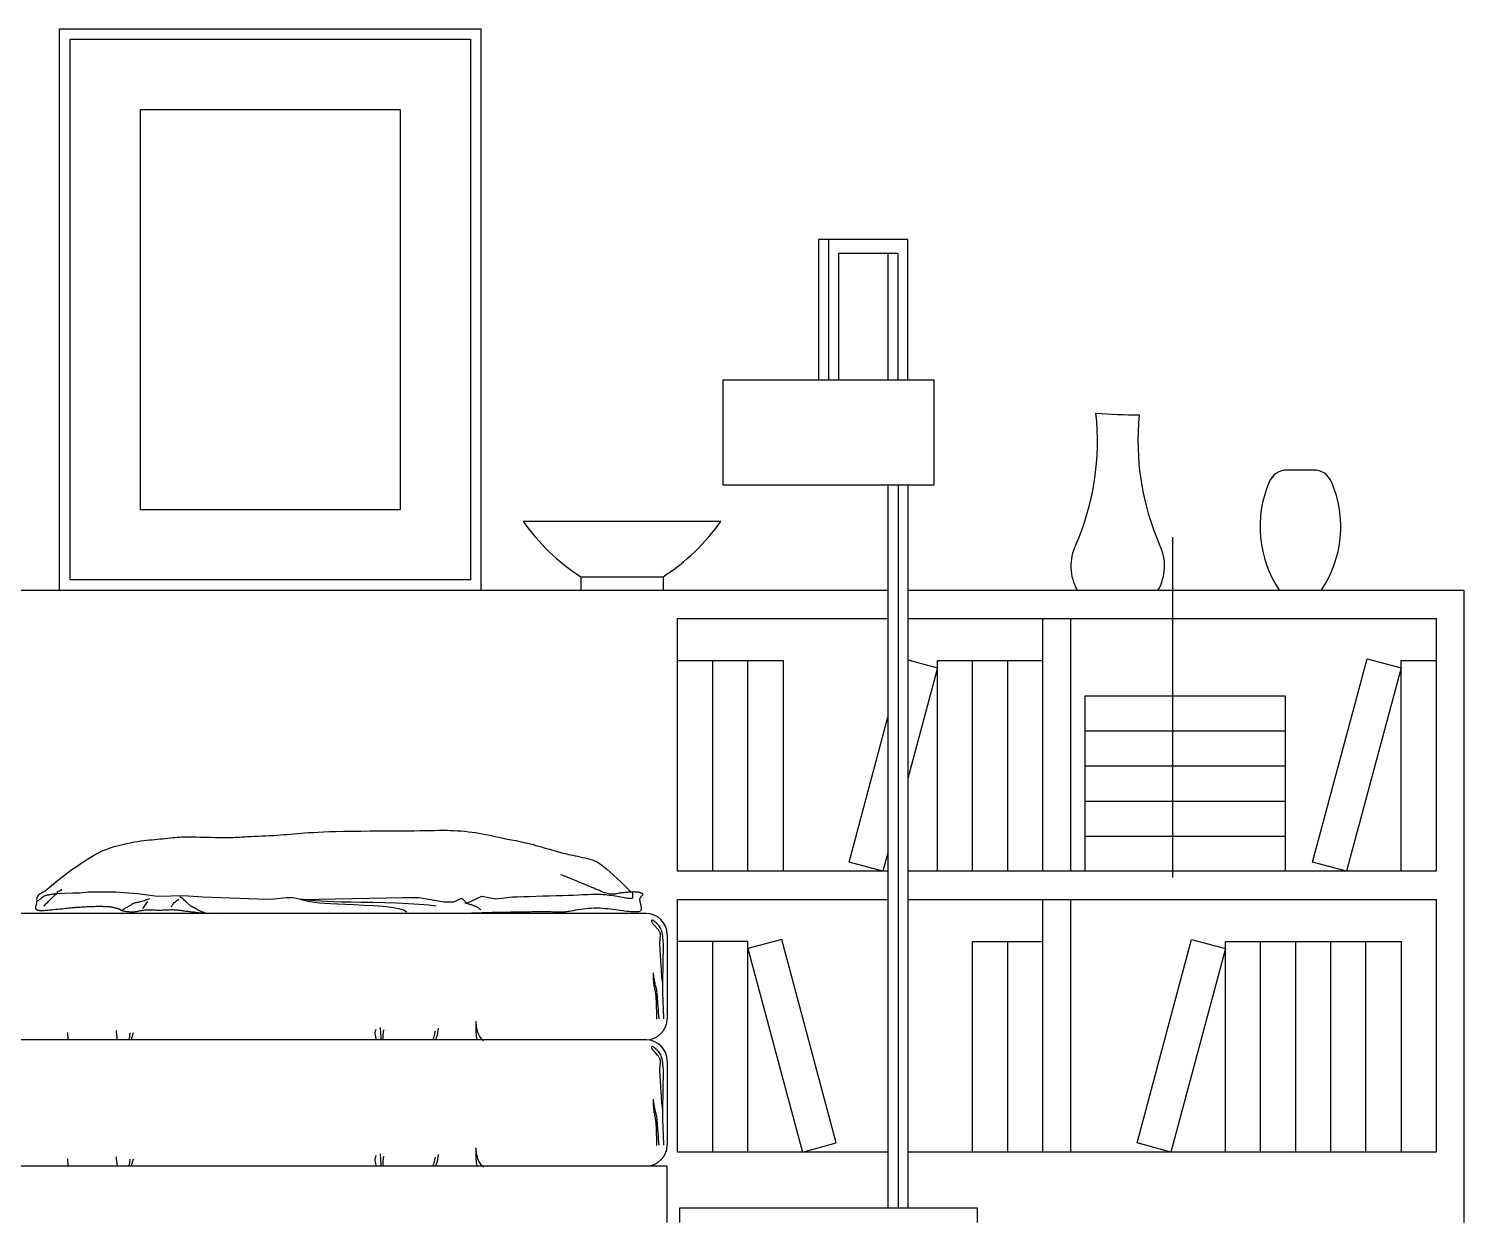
# Model space of a CAD drawing. Header units: inches. Extents: x 11.2 to 54.2, y 16.2 to 41.
# Drawn here: x 24.988 to 27.032, y 21.78 to 23.48 of the extents above; entities that cross this region are included whole.
import ezdxf

# ---------------------------------------------------------------- set-up
doc = ezdxf.new("R2010")
doc.units = ezdxf.units.IN
doc.header["$MEASUREMENT"] = 0
doc.layers.add('1', color=1, linetype='Continuous')

msp = doc.modelspace()

# ---------------------------------------------------------------- linework, layer by layer
at = {"layer": '1'}
for p, q in [((26.1265, 23.1804), (26.1265, 22.9804)), ((26.2111, 23.1604), (26.2111, 22.9804)), ((26.817, 22.8519), (26.7796, 22.8519)), ((26.2111, 22.8304), (26.2111, 21.8004)), ((26.2255, 22.8304), (26.2255, 21.8004)), ((26.2394, 22.8304), (26.2394, 21.8004)), ((25.6916, 22.7789), (25.9734, 22.7789)), ((26.6168, 22.2713), (26.6168, 22.7563)), ((25.774, 22.6999), (25.891, 22.6999)), ((25.774, 22.6999), (25.774, 22.6804)), ((25.891, 22.6999), (25.891, 22.6804)), ((26.4317, 22.2804), (26.4317, 22.6404)), ((26.4717, 22.2804), (26.4717, 22.6404)), ((26.4917, 22.2804), (26.4917, 22.5304)), ((26.7767, 22.5304), (26.7767, 22.2804)), ((26.4317, 21.8804), (26.4317, 22.2404)), ((26.4717, 21.8804), (26.4717, 22.2404)), ((25.8667, 22.2204), (24.0967, 22.2204)), ((25.8967, 22.1904), (25.8967, 22.0704)), ((26.0117, 22.1804), (25.9117, 22.1804)), ((25.8667, 22.0404), (24.0967, 22.0404)), ((25.8967, 22.0104), (25.8967, 21.8904)), ((25.8967, 21.8604), (24.0967, 21.8604))]:
    msp.add_line(p, q, dxfattribs=at)
for points in [[(25.0317, 22.6804), (25.0317, 23.4804), (25.6317, 23.4804), (25.6317, 22.6804)], [(26.2394, 22.9804), (26.2394, 23.1804), (26.1123, 23.1804), (26.1123, 22.9804)], [(26.2255, 22.9804), (26.2255, 23.1604), (26.1406, 23.1604), (26.1406, 22.9804)], [(26.2111, 22.6804), (23.7522, 22.6804)], [(27.0317, 21.7804), (27.0317, 22.6804), (26.2394, 22.6804)], [(26.2111, 22.2804), (25.9117, 22.2804), (25.9117, 22.6404), (26.2111, 22.6404)], [(26.2394, 22.6404), (26.9917, 22.6404), (26.9917, 22.2804), (26.2394, 22.2804)], [(25.9117, 22.5804), (26.0617, 22.5804)], [(25.9617, 22.2804), (25.9617, 22.5804)], [(26.0117, 22.2804), (26.0117, 22.5804)], [(26.0617, 22.5804), (26.0617, 22.2804)], [(26.2394, 22.5816), (26.2817, 22.5702), (26.2394, 22.4124)], [(26.2817, 22.2804), (26.2817, 22.5804), (26.4317, 22.5804)], [(26.3317, 22.2804), (26.3317, 22.5804)], [(26.3817, 22.2804), (26.3817, 22.5804)], [(26.9417, 22.2804), (26.9417, 22.5804), (26.9917, 22.5804)], [(26.4917, 22.5304), (26.7767, 22.5304)], [(26.2111, 22.3069), (26.204, 22.2804), (26.1557, 22.2934), (26.2111, 22.5001)], [(26.4917, 22.4804), (26.7767, 22.4804)], [(26.4917, 22.4304), (26.7767, 22.4304)], [(26.4917, 22.3804), (26.7767, 22.3804)], [(25.0108, 22.252), (25.0203, 22.2602), (25.0283, 22.2668), (25.0349, 22.2721), (25.0405, 22.2764), (25.0452, 22.2799), (25.0493, 22.2827), (25.0531, 22.2853), (25.0568, 22.2878), (25.0606, 22.2904), (25.0645, 22.2931), (25.0687, 22.2959), (25.073, 22.2988), (25.0775, 22.3015), (25.0823, 22.3043), (25.0872, 22.3069), (25.0925, 22.3093), (25.098, 22.3116), (25.1037, 22.3137), (25.1095, 22.3155), (25.1154, 22.3172), (25.1212, 22.3187), (25.1269, 22.32), (25.1324, 22.3211), (25.1377, 22.3221), (25.1426, 22.3229), (25.1472, 22.3236), (25.1515, 22.3242), (25.1556, 22.3246), (25.1596, 22.325), (25.1634, 22.3254), (25.1672, 22.3257), (25.1709, 22.3261), (25.1746, 22.3264), (25.1784, 22.3268), (25.1821, 22.3272), (25.1857, 22.3276), (25.1892, 22.328), (25.1927, 22.3284), (25.1961, 22.3287), (25.1993, 22.329), (25.2024, 22.3292), (25.2054, 22.3293), (25.2084, 22.3294), (25.2115, 22.3295), (25.2148, 22.3295), (25.2184, 22.3295), (25.2223, 22.3294), (25.2266, 22.3293), (25.2315, 22.3292), (25.2367, 22.3291), (25.2422, 22.3289), (25.2478, 22.3288), (25.2533, 22.3287), (25.2586, 22.3286), (25.2637, 22.3285), (25.2682, 22.3285), (25.2722, 22.3285), (25.2758, 22.3286), (25.279, 22.3287), (25.2821, 22.3288), (25.2851, 22.329), (25.2882, 22.3292), (25.2916, 22.3294), (25.2953, 22.3296), (25.2995, 22.3298), (25.3042, 22.33), (25.3092, 22.3302), (25.3144, 22.3305), (25.3198, 22.3307), (25.3253, 22.331), (25.3307, 22.3312), (25.3361, 22.3315), (25.3412, 22.3319), (25.3462, 22.3322), (25.3511, 22.3326), (25.3559, 22.333), (25.3607, 22.3334), (25.3656, 22.3338), (25.3706, 22.3342), (25.3757, 22.3346), (25.3811, 22.335), (25.3868, 22.3354), (25.393, 22.3358), (25.3998, 22.3362), (25.4073, 22.3366), (25.4158, 22.3369), (25.4253, 22.3372), (25.4359, 22.3374), (25.4478, 22.3376), (25.4606, 22.3377), (25.4739, 22.3378), (25.4875, 22.3379), (25.5009, 22.338), (25.5138, 22.3381), (25.5257, 22.3381), (25.5364, 22.3382), (25.5455, 22.3384), (25.5532, 22.3385), (25.5598, 22.3386), (25.5655, 22.3387), (25.5705, 22.3388), (25.575, 22.3389), (25.5794, 22.3389), (25.5837, 22.3388), (25.5884, 22.3387), (25.5932, 22.3384), (25.5983, 22.3381), (25.6034, 22.3378), (25.6086, 22.3373), (25.6138, 22.3368), (25.6189, 22.3361), (25.6239, 22.3355), (25.6288, 22.3347), (25.6334, 22.3339), (25.6379, 22.333), (25.6421, 22.3321), (25.6462, 22.3312), (25.65, 22.3304), (25.6537, 22.3295), (25.6572, 22.3288), (25.6604, 22.3281), (25.6635, 22.3274), (25.6665, 22.3268), (25.6694, 22.3263), (25.6722, 22.3257), (25.6751, 22.3252), (25.6781, 22.3246), (25.6812, 22.324), (25.6844, 22.3234), (25.6877, 22.3227), (25.6912, 22.3219), (25.6948, 22.3211), (25.6985, 22.3202), (25.7022, 22.3193), (25.7061, 22.3183), (25.7099, 22.3173), (25.7138, 22.3163), (25.7177, 22.3152), (25.7215, 22.314), (25.7252, 22.3129), (25.7289, 22.3118), (25.7323, 22.3108), (25.7356, 22.3098), (25.7387, 22.309), (25.7415, 22.3082), (25.7441, 22.3075), (25.7466, 22.3068), (25.749, 22.3062), (25.7514, 22.3057), (25.7539, 22.3051), (25.7565, 22.3045), (25.7593, 22.3039), (25.7624, 22.3033), (25.7656, 22.3026), (25.7691, 22.3018), (25.7726, 22.3011), (25.7762, 22.3002), (25.7798, 22.2994), (25.7834, 22.2985), (25.7868, 22.2977), (25.7902, 22.2967), (25.7939, 22.2952), (25.7983, 22.2929), (25.8038, 22.2891), (25.8109, 22.2834), (25.8199, 22.2755), (25.8314, 22.2647), (25.8457, 22.2507)], [(26.4917, 22.3304), (26.7767, 22.3304)], [(25.5864, 22.2205), (25.5906, 22.2205), (25.5949, 22.2205), (25.5993, 22.2206), (25.6039, 22.2207), (25.6086, 22.2208), (25.6134, 22.2209), (25.6183, 22.2211), (25.6232, 22.2212), (25.6282, 22.2214), (25.6332, 22.2215), (25.6382, 22.2217), (25.6431, 22.2218), (25.6479, 22.222), (25.6527, 22.2221), (25.6573, 22.2222), (25.6618, 22.2222), (25.6662, 22.2223), (25.6704, 22.2223), (25.6744, 22.2224), (25.6782, 22.2224), (25.6819, 22.2225), (25.6854, 22.2225), (25.6886, 22.2225), (25.6916, 22.2226), (25.6944, 22.2226), (25.697, 22.2227), (25.6995, 22.2228), (25.7019, 22.2228), (25.7041, 22.2229), (25.7064, 22.223), (25.7087, 22.223), (25.7111, 22.223), (25.7135, 22.2231), (25.7161, 22.2231), (25.7189, 22.2231), (25.7219, 22.223), (25.7249, 22.223), (25.7279, 22.223), (25.731, 22.2229), (25.7339, 22.2228), (25.7367, 22.2228), (25.7394, 22.2227), (25.7418, 22.2226), (25.7439, 22.2226), (25.7456, 22.2225), (25.7472, 22.2225), (25.7485, 22.2225), (25.7496, 22.2225), (25.7508, 22.2226), (25.7519, 22.2227), (25.7532, 22.2229), (25.7546, 22.2231), (25.7563, 22.2234), (25.7583, 22.2238), (25.7607, 22.2242), (25.7635, 22.2247), (25.7665, 22.2253), (25.7698, 22.2258), (25.7734, 22.2264), (25.7771, 22.2269), (25.7809, 22.2273), (25.7849, 22.2277), (25.7889, 22.228), (25.7929, 22.2282), (25.7968, 22.2282), (25.8007, 22.2281), (25.8046, 22.2279), (25.8084, 22.2276), (25.8121, 22.2273), (25.8158, 22.2268), (25.8194, 22.2264), (25.823, 22.2259), (25.8264, 22.2254), (25.8298, 22.225), (25.833, 22.2245), (25.8362, 22.2241), (25.8392, 22.2237), (25.8421, 22.2234), (25.8448, 22.2232), (25.8474, 22.223), (25.8497, 22.2229), (25.8518, 22.2229), (25.8537, 22.2229), (25.8553, 22.2231), (25.8566, 22.2233), (25.8577, 22.2237), (25.8586, 22.2241), (25.8592, 22.2247), (25.8597, 22.2253), (25.86, 22.226), (25.8602, 22.2267), (25.8602, 22.2275), (25.8602, 22.2284), (25.8601, 22.2294), (25.8599, 22.2304), (25.8597, 22.2314), (25.8594, 22.2325), (25.8592, 22.2335), (25.8589, 22.2346), (25.8587, 22.2356), (25.8584, 22.2366), (25.8582, 22.2376), (25.8581, 22.2385), (25.858, 22.2394), (25.858, 22.2402), (25.858, 22.2409), (25.8582, 22.2415), (25.8583, 22.2421), (25.8585, 22.2426), (25.8588, 22.2431), (25.8591, 22.2435), (25.8594, 22.2439), (25.8597, 22.2443), (25.8601, 22.2447), (25.8604, 22.245), (25.8608, 22.2454), (25.8611, 22.2457), (25.8614, 22.246), (25.8617, 22.2464), (25.8619, 22.2467), (25.8621, 22.247), (25.8622, 22.2473), (25.8622, 22.2476), (25.8621, 22.2479), (25.8619, 22.2482), (25.8616, 22.2485), (25.8612, 22.2488), (25.8607, 22.2491), (25.8601, 22.2494), (25.8594, 22.2496), (25.8586, 22.2499), (25.8578, 22.2501), (25.8569, 22.2503), (25.856, 22.2505), (25.855, 22.2506), (25.8539, 22.2507), (25.8528, 22.2508), (25.8517, 22.2508), (25.8504, 22.2509), (25.8492, 22.2509), (25.8478, 22.2508), (25.8464, 22.2508), (25.8449, 22.2507), (25.8434, 22.2506), (25.8418, 22.2505), (25.8401, 22.2504), (25.8384, 22.2502), (25.8367, 22.2501), (25.8349, 22.2499), (25.8332, 22.2497), (25.8315, 22.2495), (25.8298, 22.2492), (25.8282, 22.249), (25.8267, 22.2488), (25.8253, 22.2485), (25.8239, 22.2482), (25.8226, 22.248), (25.8212, 22.2478), (25.8199, 22.2477), (25.8185, 22.2477), (25.817, 22.2477), (25.8155, 22.2479), (25.8138, 22.2482), (25.8119, 22.2486), (25.8099, 22.2492), (25.8077, 22.2499), (25.8054, 22.2508), (25.8029, 22.2517), (25.8003, 22.2528), (25.7977, 22.2539), (25.7949, 22.2551), (25.7922, 22.2563), (25.7894, 22.2575), (25.7866, 22.2587), (25.7838, 22.2599), (25.7809, 22.2611), (25.7778, 22.2623), (25.7746, 22.2637), (25.771, 22.2651), (25.767, 22.2667), (25.7626, 22.2685), (25.7576, 22.2706), (25.7519, 22.2728), (25.7456, 22.2754)], [(25.0108, 22.252), (25.0072, 22.2502), (25.0045, 22.2485), (25.0024, 22.247), (25.0009, 22.2455), (24.9999, 22.2441), (24.9994, 22.2428), (24.9991, 22.2416), (24.999, 22.2404), (24.9991, 22.2393), (24.9991, 22.2382), (24.9991, 22.2372), (24.999, 22.2361), (24.9989, 22.2351), (24.9987, 22.2342), (24.9985, 22.2333), (24.9983, 22.2324), (24.998, 22.2316), (24.9978, 22.2308), (24.9976, 22.2301), (24.9975, 22.2294), (24.9974, 22.2287), (24.9974, 22.2281), (24.9975, 22.2276), (24.9977, 22.2271), (24.9979, 22.2267), (24.9982, 22.2263), (24.9986, 22.2259), (24.9991, 22.2256), (24.9997, 22.2253), (25.0004, 22.2251), (25.0012, 22.2249), (25.0022, 22.2248), (25.0033, 22.2247), (25.0045, 22.2246), (25.0059, 22.2246), (25.0074, 22.2246), (25.0091, 22.2247), (25.011, 22.2248), (25.0131, 22.2249), (25.0154, 22.2251), (25.0179, 22.2253), (25.0205, 22.2256), (25.0233, 22.2259), (25.0262, 22.2262), (25.0292, 22.2265), (25.0321, 22.2268), (25.035, 22.2271), (25.0379, 22.2275), (25.0406, 22.2277), (25.0431, 22.228), (25.0455, 22.2283), (25.0476, 22.2285), (25.0496, 22.2287), (25.0515, 22.2288), (25.0533, 22.229), (25.055, 22.2291), (25.0567, 22.2292), (25.0583, 22.2293), (25.06, 22.2294), (25.0616, 22.2295), (25.0634, 22.2296), (25.0651, 22.2297), (25.0669, 22.2298), (25.0687, 22.2299), (25.0705, 22.23), (25.0724, 22.2301), (25.0742, 22.2302), (25.0761, 22.2303), (25.0779, 22.2303), (25.0797, 22.2304), (25.0814, 22.2304), (25.0832, 22.2305), (25.0849, 22.2305), (25.0866, 22.2305), (25.0882, 22.2305), (25.0898, 22.2305), (25.0913, 22.2305), (25.0928, 22.2305), (25.0943, 22.2304), (25.0957, 22.2304), (25.097, 22.2303), (25.0983, 22.2303), (25.0996, 22.2302), (25.1008, 22.2301), (25.102, 22.23), (25.1032, 22.2299), (25.1043, 22.2297), (25.1054, 22.2296), (25.1065, 22.2294), (25.1076, 22.2292), (25.1086, 22.229), (25.1097, 22.2288), (25.1107, 22.2285), (25.1117, 22.2283), (25.1126, 22.228), (25.1135, 22.2277), (25.1144, 22.2275), (25.1151, 22.2272), (25.1158, 22.2269), (25.1164, 22.2267), (25.1169, 22.2264), (25.1174, 22.2262), (25.1178, 22.2259), (25.1182, 22.2257), (25.1185, 22.2255), (25.1189, 22.2253), (25.1193, 22.2251), (25.1198, 22.2249), (25.1204, 22.2246), (25.121, 22.2244), (25.1218, 22.2242), (25.1227, 22.224), (25.1236, 22.2238), (25.1247, 22.2236), (25.1257, 22.2235), (25.1268, 22.2233), (25.128, 22.2231), (25.1291, 22.223), (25.1302, 22.2229), (25.1312, 22.2227), (25.1322, 22.2227), (25.1332, 22.2226), (25.1341, 22.2225), (25.135, 22.2225), (25.1358, 22.2225), (25.1367, 22.2226), (25.1376, 22.2226), (25.1386, 22.2228), (25.1395, 22.2229), (25.1406, 22.2231), (25.1417, 22.2233), (25.1429, 22.2236), (25.1441, 22.2238), (25.1454, 22.2241), (25.1468, 22.2244), (25.1483, 22.2247), (25.1498, 22.2249), (25.1514, 22.2252), (25.153, 22.2253), (25.1547, 22.2255), (25.1565, 22.2255), (25.1583, 22.2256), (25.1601, 22.2255), (25.162, 22.2255), (25.1639, 22.2254), (25.1659, 22.2253), (25.1678, 22.2253), (25.1698, 22.2252), (25.1717, 22.2251), (25.1736, 22.2251), (25.1755, 22.2251), (25.1773, 22.2252), (25.1791, 22.2253), (25.1809, 22.2254), (25.1827, 22.2255), (25.1844, 22.2256), (25.1861, 22.2257), (25.1878, 22.2257), (25.1895, 22.2258), (25.1911, 22.2258), (25.1927, 22.2258), (25.1943, 22.2257), (25.1959, 22.2256), (25.1975, 22.2255), (25.1991, 22.2254), (25.2006, 22.2252), (25.2022, 22.225), (25.2037, 22.2248), (25.2052, 22.2246), (25.2068, 22.2244), (25.2083, 22.2242), (25.2098, 22.224), (25.2114, 22.2238), (25.2129, 22.2236), (25.2145, 22.2234), (25.2161, 22.2232), (25.2177, 22.223), (25.2193, 22.2228), (25.221, 22.2226), (25.2227, 22.2224), (25.2245, 22.2222), (25.2263, 22.222), (25.2282, 22.2218), (25.2302, 22.2216), (25.2323, 22.2214), (25.2345, 22.2213), (25.2368, 22.2211), (25.2393, 22.2209), (25.242, 22.2208), (25.2449, 22.2207), (25.2479, 22.2206), (25.2512, 22.2205), (25.2546, 22.2205), (25.2583, 22.2205), (25.2621, 22.2204), (25.266, 22.2205)], [(25.001, 22.2384), (25.002, 22.2393), (25.0031, 22.2401), (25.004, 22.2409), (25.0049, 22.2416), (25.0058, 22.2423), (25.0066, 22.2429), (25.0074, 22.2434), (25.0081, 22.2439), (25.0087, 22.2444), (25.0093, 22.2448), (25.0099, 22.2451), (25.0104, 22.2454), (25.011, 22.2457), (25.0115, 22.246), (25.0122, 22.2462), (25.0128, 22.2464), (25.0136, 22.2465), (25.0144, 22.2467), (25.0153, 22.2468), (25.0162, 22.247), (25.0171, 22.2471), (25.0181, 22.2472), (25.019, 22.2474), (25.0199, 22.2476), (25.0209, 22.2477), (25.0218, 22.2479), (25.0227, 22.2481), (25.0237, 22.2483), (25.0247, 22.2485), (25.0257, 22.2486), (25.0269, 22.2488), (25.0281, 22.2489)], [(25.0271, 22.2482), (25.0246, 22.2457), (25.0222, 22.2434), (25.0199, 22.2413), (25.0177, 22.2393), (25.0155, 22.2372), (25.0134, 22.2352), (25.0113, 22.233), (25.0092, 22.2306)], [(25.0281, 22.2489), (25.0292, 22.2519), (25.032, 22.2527), (25.0349, 22.2547)], [(25.0281, 22.2489), (25.0506, 22.2499), (25.0608, 22.2499), (25.073, 22.251), (25.1118, 22.251), (25.1425, 22.2489), (25.171, 22.2448), (25.2088, 22.2459), (25.2353, 22.2438), (25.3272, 22.2408), (25.3368, 22.2411)], [(25.1215, 22.2262), (25.1225, 22.2265), (25.1235, 22.227), (25.1247, 22.2275), (25.1258, 22.2281), (25.127, 22.2288), (25.1282, 22.2295), (25.1294, 22.2302), (25.1305, 22.2308), (25.1316, 22.2315), (25.1326, 22.2322), (25.1336, 22.2328), (25.1345, 22.2334), (25.1353, 22.2339), (25.1362, 22.2344), (25.137, 22.2348), (25.1378, 22.2352), (25.1386, 22.2355), (25.1394, 22.2357), (25.1402, 22.2359), (25.141, 22.2361), (25.1419, 22.2363), (25.1428, 22.2364), (25.1438, 22.2366), (25.1449, 22.2368), (25.146, 22.237), (25.1473, 22.2373), (25.1488, 22.2377), (25.1505, 22.2382), (25.1524, 22.2388), (25.1547, 22.2396), (25.1573, 22.2405), (25.1603, 22.2417)], [(25.1909, 22.2298), (25.1922, 22.2319), (25.1932, 22.2334), (25.1941, 22.2347), (25.195, 22.2358), (25.1961, 22.2368), (25.1975, 22.2379), (25.1993, 22.2392), (25.2016, 22.2408)], [(25.2028, 22.2445), (25.2056, 22.2424), (25.208, 22.2404), (25.2099, 22.2388), (25.2115, 22.2373), (25.2129, 22.236), (25.214, 22.2349), (25.2149, 22.234), (25.2158, 22.2332), (25.2165, 22.2325), (25.2173, 22.2319), (25.218, 22.2314), (25.2186, 22.231), (25.2193, 22.2306), (25.2199, 22.2303), (25.2205, 22.23), (25.221, 22.2298), (25.2216, 22.2295), (25.2222, 22.2292), (25.2227, 22.2289), (25.2234, 22.2285), (25.2241, 22.2281), (25.2248, 22.2277), (25.2257, 22.2272), (25.2267, 22.2267), (25.2278, 22.2261), (25.2291, 22.2254), (25.2306, 22.2247), (25.2321, 22.2239), (25.2339, 22.2232), (25.2359, 22.2224), (25.238, 22.2216), (25.2404, 22.2208)], [(25.3368, 22.2411), (25.3553, 22.2431), (25.3636, 22.2431), (25.3774, 22.2402), (25.5206, 22.2431), (25.5433, 22.2431), (25.5794, 22.2369), (25.5929, 22.2369), (25.6042, 22.242), (25.6117, 22.2348), (25.6331, 22.2451), (25.6528, 22.241), (25.6767, 22.244), (25.6878, 22.2444)], [(25.3744, 22.2405), (25.3813, 22.2389), (25.3879, 22.2375), (25.3946, 22.2364), (25.4016, 22.2356), (25.4092, 22.2349), (25.4178, 22.2343), (25.4275, 22.2339), (25.4386, 22.2334), (25.4513, 22.2329), (25.465, 22.2323), (25.4789, 22.2316), (25.4923, 22.2305), (25.5045, 22.2292), (25.5147, 22.2274), (25.5222, 22.2252), (25.5263, 22.2224)], [(25.5681, 22.2306), (25.5573, 22.2321), (25.5439, 22.2333), (25.5285, 22.2342), (25.5119, 22.2349), (25.4947, 22.2354), (25.4776, 22.2358), (25.4612, 22.2361), (25.4464, 22.2363), (25.4334, 22.2366), (25.4223, 22.237), (25.4126, 22.2373), (25.404, 22.2378), (25.3963, 22.2383), (25.389, 22.2389), (25.3818, 22.2397), (25.3744, 22.2405)], [(25.6767, 22.244), (25.6839, 22.2442), (25.692, 22.2445), (25.7008, 22.2447), (25.7101, 22.245), (25.7196, 22.2452), (25.7292, 22.2455), (25.7386, 22.2458), (25.7476, 22.2461), (25.756, 22.2463), (25.7635, 22.2466), (25.77, 22.2468), (25.7756, 22.2471), (25.7803, 22.2473), (25.7843, 22.2475), (25.7877, 22.2476), (25.7907, 22.2477), (25.7934, 22.2478), (25.7958, 22.2479), (25.7981, 22.2478), (25.8005, 22.2478), (25.8031, 22.2476), (25.8057, 22.2475), (25.8085, 22.2472), (25.8113, 22.2469), (25.8142, 22.2466), (25.8171, 22.2462), (25.82, 22.2459), (25.8228, 22.2454), (25.8256, 22.245), (25.8283, 22.2445), (25.8308, 22.2441), (25.8332, 22.2436), (25.8354, 22.2432), (25.8375, 22.2428), (25.8394, 22.2424), (25.8412, 22.2422), (25.8427, 22.242), (25.844, 22.2418), (25.8452, 22.2419), (25.8461, 22.242), (25.8468, 22.2423), (25.8473, 22.2427), (25.8477, 22.2432), (25.8479, 22.2439), (25.848, 22.2448), (25.848, 22.2457), (25.848, 22.2468), (25.8479, 22.248), (25.8478, 22.2494), (25.8478, 22.2508)], [(26.2111, 21.8804), (25.9117, 21.8804), (25.9117, 22.2404), (26.2111, 22.2404)], [(26.2394, 22.2404), (26.9917, 22.2404), (26.9917, 21.8804), (26.2394, 21.8804)], [(25.1501, 22.2274), (25.155, 22.2339), (25.1574, 22.2372)], [(25.6089, 22.2356), (25.6108, 22.235), (25.6126, 22.2345), (25.6141, 22.2341), (25.6155, 22.2336), (25.6168, 22.2332), (25.6179, 22.2329), (25.6189, 22.2325), (25.6199, 22.2321), (25.6209, 22.2318), (25.6218, 22.2314), (25.6227, 22.231), (25.6237, 22.2306), (25.6246, 22.2302), (25.6256, 22.2297), (25.6265, 22.2292), (25.6275, 22.2286), (25.6285, 22.2279), (25.6295, 22.2271), (25.6305, 22.2262), (25.6315, 22.2253)], [(25.8918, 22.0704), (25.8918, 22.0753), (25.8917, 22.0797), (25.8916, 22.0839), (25.8914, 22.0879), (25.8912, 22.0918), (25.891, 22.0956), (25.8909, 22.0995), (25.8908, 22.1036), (25.8907, 22.1078), (25.8907, 22.1122), (25.8907, 22.1166), (25.8907, 22.121), (25.8907, 22.1253), (25.8908, 22.1293), (25.8908, 22.1331), (25.8909, 22.1366), (25.8909, 22.1395), (25.891, 22.1422), (25.891, 22.1445), (25.891, 22.1465), (25.8911, 22.1485), (25.8911, 22.1503), (25.8911, 22.1522), (25.8912, 22.1542), (25.8912, 22.1563), (25.8913, 22.1585), (25.8913, 22.1609), (25.8914, 22.1634), (25.8914, 22.1659), (25.8915, 22.1686), (25.8915, 22.1714), (25.8914, 22.1741), (25.8914, 22.177), (25.8912, 22.1798), (25.8911, 22.1826), (25.8908, 22.1853), (25.8905, 22.188), (25.8901, 22.1905), (25.8897, 22.1929), (25.8891, 22.195), (25.8884, 22.197), (25.8876, 22.1988), (25.8867, 22.2003), (25.8858, 22.2018), (25.8848, 22.203), (25.8838, 22.2042), (25.8828, 22.2052), (25.8818, 22.2062), (25.8809, 22.2071), (25.8799, 22.2079), (25.879, 22.2087), (25.8782, 22.2093), (25.8774, 22.2099), (25.8767, 22.2103), (25.8761, 22.2106), (25.8755, 22.2108), (25.8751, 22.2108), (25.8747, 22.2107), (25.8745, 22.2105), (25.8744, 22.2101), (25.8744, 22.2096), (25.8745, 22.2091), (25.8747, 22.2084), (25.8751, 22.2077), (25.8756, 22.2068), (25.8763, 22.2059), (25.877, 22.205), (25.8778, 22.2041), (25.8786, 22.2031), (25.8795, 22.2021), (25.8804, 22.2011), (25.8813, 22.2002), (25.8822, 22.1992), (25.883, 22.1983), (25.8838, 22.1974), (25.8845, 22.1965), (25.8851, 22.1956), (25.8857, 22.1945), (25.8861, 22.1935), (25.8864, 22.1923), (25.8866, 22.191), (25.8867, 22.1896), (25.8867, 22.1882), (25.8866, 22.1866), (25.8865, 22.1851), (25.8863, 22.1835), (25.8862, 22.1819), (25.886, 22.1803), (25.886, 22.1787), (25.8859, 22.1772), (25.8859, 22.1756), (25.886, 22.1739), (25.8861, 22.1722), (25.8862, 22.1703), (25.8863, 22.1683), (25.8864, 22.1661), (25.8866, 22.1638), (25.8867, 22.1612), (25.8869, 22.1586), (25.8871, 22.1558), (25.8873, 22.153), (25.8875, 22.1502), (25.8876, 22.1473), (25.8878, 22.1445), (25.888, 22.1417), (25.8882, 22.139), (25.8884, 22.1362), (25.8886, 22.1334), (25.8889, 22.1304), (25.8893, 22.1272), (25.8897, 22.1238), (25.8902, 22.1201)], [(25.9617, 21.8804), (25.9617, 22.1804)], [(26.0117, 21.8804), (26.0117, 22.1804)], [(26.3317, 21.8804), (26.3317, 22.1804), (26.4317, 22.1804)], [(26.3817, 21.8804), (26.3817, 22.1804)], [(26.6917, 21.8804), (26.6917, 22.1804), (26.9417, 22.1804)], [(26.7417, 21.8804), (26.7417, 22.1804)], [(26.7917, 21.8804), (26.7917, 22.1804)], [(26.8417, 21.8804), (26.8417, 22.1804)], [(26.8917, 21.8804), (26.8917, 22.1804)], [(26.9417, 22.1804), (26.9417, 21.8804)], [(25.8855, 22.0704), (25.885, 22.0747), (25.8845, 22.079), (25.8842, 22.0833), (25.8839, 22.0876), (25.8836, 22.0917), (25.8834, 22.0956), (25.8832, 22.0992), (25.8829, 22.1023), (25.8827, 22.105), (25.8825, 22.1073), (25.8822, 22.1093), (25.8819, 22.1109), (25.8816, 22.1124), (25.8813, 22.1138), (25.881, 22.1151), (25.8806, 22.1164), (25.8803, 22.1179), (25.8799, 22.1194), (25.8796, 22.1209), (25.8792, 22.1225), (25.8789, 22.1241), (25.8786, 22.1257), (25.8783, 22.1273), (25.878, 22.1288), (25.8778, 22.1302), (25.8776, 22.1316), (25.8774, 22.1328), (25.8773, 22.1338), (25.8772, 22.1346), (25.8771, 22.1352), (25.877, 22.1356), (25.877, 22.1356), (25.8769, 22.1354), (25.8769, 22.1349), (25.8769, 22.1341), (25.8769, 22.1331), (25.8769, 22.132), (25.8769, 22.1308), (25.8769, 22.1295), (25.877, 22.1281), (25.877, 22.1268), (25.8771, 22.1255), (25.8772, 22.1242), (25.8773, 22.1228), (25.8774, 22.1215), (25.8776, 22.1201), (25.8778, 22.1187), (25.878, 22.1172), (25.8783, 22.1157), (25.8786, 22.1142), (25.8789, 22.1126), (25.8792, 22.1111), (25.8795, 22.1095), (25.8798, 22.108), (25.88, 22.1065), (25.8803, 22.105), (25.8804, 22.1036), (25.8806, 22.1022), (25.8807, 22.1009), (25.8807, 22.0996), (25.8808, 22.0982), (25.8809, 22.0968), (25.8809, 22.0953), (25.881, 22.0937), (25.8811, 22.092), (25.8812, 22.0901), (25.8812, 22.0879), (25.8813, 22.0854), (25.8814, 22.0824), (25.8815, 22.0788), (25.8815, 22.0746), (25.8816, 22.0697)], [(25.4823, 22.0413), (25.4818, 22.0444), (25.4814, 22.0468), (25.4812, 22.0487), (25.4811, 22.0502), (25.4812, 22.0514), (25.4814, 22.0526), (25.4818, 22.0539), (25.4823, 22.0555)], [(25.4894, 22.0405), (25.4894, 22.0436), (25.4894, 22.0461), (25.4893, 22.0481), (25.4893, 22.0498), (25.4892, 22.0514), (25.489, 22.0531), (25.4888, 22.0552), (25.4886, 22.0579)], [(25.4925, 22.0405), (25.4925, 22.0476), (25.4933, 22.0547)], [(25.5675, 22.0405), (25.5699, 22.0476), (25.5714, 22.0571)], [(25.6354, 22.0389), (25.6329, 22.0413), (25.631, 22.0438), (25.6294, 22.0462), (25.6282, 22.0487), (25.6273, 22.051), (25.6267, 22.0533), (25.6261, 22.0555), (25.6258, 22.0576), (25.6254, 22.0595), (25.6252, 22.0612), (25.625, 22.0626), (25.6248, 22.0639), (25.6247, 22.0649), (25.6246, 22.0656), (25.6245, 22.0661), (25.6244, 22.0663), (25.6244, 22.0661), (25.6244, 22.0657), (25.6243, 22.065), (25.6243, 22.0641), (25.6243, 22.0631), (25.6243, 22.062), (25.6243, 22.0608), (25.6243, 22.0596), (25.6243, 22.0583), (25.6243, 22.0571), (25.6243, 22.0559), (25.6243, 22.0547), (25.6244, 22.0535), (25.6244, 22.0523), (25.6244, 22.0512), (25.6245, 22.05), (25.6246, 22.0488), (25.6247, 22.0476), (25.6248, 22.0464), (25.625, 22.0452), (25.6252, 22.0441), (25.6254, 22.0429), (25.6256, 22.0417), (25.6259, 22.0405)], [(25.044, 22.0404), (25.044, 22.0415), (25.044, 22.0425), (25.0439, 22.0435), (25.0438, 22.0445), (25.0438, 22.0455), (25.0437, 22.0465), (25.0436, 22.0475), (25.0435, 22.0486), (25.0435, 22.0497), (25.0435, 22.051)], [(25.1139, 22.041), (25.1139, 22.0423), (25.1138, 22.0436), (25.1136, 22.0448), (25.1134, 22.0459), (25.1132, 22.0471), (25.113, 22.0482), (25.1129, 22.0494), (25.1128, 22.0507), (25.1128, 22.0521), (25.1129, 22.0536)], [(25.1297, 22.0404), (25.1318, 22.0441), (25.1318, 22.0468), (25.1323, 22.0504)], [(25.1334, 22.0404), (25.1339, 22.0415), (25.1344, 22.0425), (25.1348, 22.0434), (25.1351, 22.0444), (25.1354, 22.0453), (25.1357, 22.0463), (25.1359, 22.0473), (25.1362, 22.0484), (25.1366, 22.0496), (25.137, 22.051)], [(25.5636, 22.0397), (25.5643, 22.0426), (25.5649, 22.0448), (25.5654, 22.0465), (25.5657, 22.0479), (25.566, 22.0491), (25.5662, 22.0503), (25.5664, 22.0515), (25.5667, 22.0531)], [(25.8918, 21.8904), (25.8918, 21.8953), (25.8917, 21.8997), (25.8916, 21.9039), (25.8914, 21.9079), (25.8912, 21.9118), (25.891, 21.9156), (25.8909, 21.9195), (25.8908, 21.9236), (25.8907, 21.9278), (25.8907, 21.9322), (25.8907, 21.9366), (25.8907, 21.941), (25.8907, 21.9453), (25.8908, 21.9493), (25.8908, 21.9531), (25.8909, 21.9566), (25.8909, 21.9595), (25.891, 21.9622), (25.891, 21.9645), (25.891, 21.9665), (25.8911, 21.9685), (25.8911, 21.9703), (25.8911, 21.9722), (25.8912, 21.9742), (25.8912, 21.9763), (25.8913, 21.9785), (25.8913, 21.9809), (25.8914, 21.9834), (25.8914, 21.9859), (25.8915, 21.9886), (25.8915, 21.9914), (25.8914, 21.9941), (25.8914, 21.997), (25.8912, 21.9998), (25.8911, 22.0026), (25.8908, 22.0053), (25.8905, 22.008), (25.8901, 22.0105), (25.8897, 22.0129), (25.8891, 22.015), (25.8884, 22.017), (25.8876, 22.0188), (25.8867, 22.0203), (25.8858, 22.0218), (25.8848, 22.023), (25.8838, 22.0242), (25.8828, 22.0252), (25.8818, 22.0262), (25.8809, 22.0271), (25.8799, 22.0279), (25.879, 22.0287), (25.8782, 22.0293), (25.8774, 22.0299), (25.8767, 22.0303), (25.8761, 22.0306), (25.8755, 22.0308), (25.8751, 22.0308), (25.8747, 22.0307), (25.8745, 22.0305), (25.8744, 22.0301), (25.8744, 22.0296), (25.8745, 22.0291), (25.8747, 22.0284), (25.8751, 22.0277), (25.8756, 22.0268), (25.8763, 22.0259), (25.877, 22.025), (25.8778, 22.0241), (25.8786, 22.0231), (25.8795, 22.0221), (25.8804, 22.0211), (25.8813, 22.0202), (25.8822, 22.0192), (25.883, 22.0183), (25.8838, 22.0174), (25.8845, 22.0165), (25.8851, 22.0156), (25.8857, 22.0145), (25.8861, 22.0135), (25.8864, 22.0123), (25.8866, 22.011), (25.8867, 22.0096), (25.8867, 22.0082), (25.8866, 22.0066), (25.8865, 22.0051), (25.8863, 22.0035), (25.8862, 22.0019), (25.886, 22.0003), (25.886, 21.9987), (25.8859, 21.9972), (25.8859, 21.9956), (25.886, 21.9939), (25.8861, 21.9922), (25.8862, 21.9903), (25.8863, 21.9883), (25.8864, 21.9861), (25.8866, 21.9838), (25.8867, 21.9812), (25.8869, 21.9786), (25.8871, 21.9758), (25.8873, 21.973), (25.8875, 21.9702), (25.8876, 21.9673), (25.8878, 21.9645), (25.888, 21.9617), (25.8882, 21.959), (25.8884, 21.9562), (25.8886, 21.9534), (25.8889, 21.9504), (25.8893, 21.9472), (25.8897, 21.9438), (25.8902, 21.9401)], [(25.8855, 21.8904), (25.885, 21.8947), (25.8845, 21.899), (25.8842, 21.9033), (25.8839, 21.9076), (25.8836, 21.9117), (25.8834, 21.9156), (25.8832, 21.9192), (25.8829, 21.9223), (25.8827, 21.925), (25.8825, 21.9273), (25.8822, 21.9293), (25.8819, 21.9309), (25.8816, 21.9324), (25.8813, 21.9338), (25.881, 21.9351), (25.8806, 21.9364), (25.8803, 21.9379), (25.8799, 21.9394), (25.8796, 21.9409), (25.8792, 21.9425), (25.8789, 21.9441), (25.8786, 21.9457), (25.8783, 21.9473), (25.878, 21.9488), (25.8778, 21.9502), (25.8776, 21.9516), (25.8774, 21.9528), (25.8773, 21.9538), (25.8772, 21.9546), (25.8771, 21.9552), (25.877, 21.9556), (25.877, 21.9556), (25.8769, 21.9554), (25.8769, 21.9549), (25.8769, 21.9541), (25.8769, 21.9531), (25.8769, 21.952), (25.8769, 21.9508), (25.8769, 21.9495), (25.877, 21.9481), (25.877, 21.9468), (25.8771, 21.9455), (25.8772, 21.9442), (25.8773, 21.9428), (25.8774, 21.9415), (25.8776, 21.9401), (25.8778, 21.9387), (25.878, 21.9372), (25.8783, 21.9357), (25.8786, 21.9342), (25.8789, 21.9326), (25.8792, 21.9311), (25.8795, 21.9295), (25.8798, 21.928), (25.88, 21.9265), (25.8803, 21.925), (25.8804, 21.9236), (25.8806, 21.9222), (25.8807, 21.9209), (25.8807, 21.9196), (25.8808, 21.9182), (25.8809, 21.9168), (25.8809, 21.9153), (25.881, 21.9137), (25.8811, 21.912), (25.8812, 21.9101), (25.8812, 21.9079), (25.8813, 21.9054), (25.8814, 21.9024), (25.8815, 21.8988), (25.8815, 21.8946), (25.8816, 21.8897)], [(25.044, 21.8604), (25.044, 21.8615), (25.044, 21.8625), (25.0439, 21.8635), (25.0438, 21.8645), (25.0438, 21.8655), (25.0437, 21.8665), (25.0436, 21.8675), (25.0435, 21.8686), (25.0435, 21.8697), (25.0435, 21.871)], [(25.1139, 21.861), (25.1139, 21.8623), (25.1138, 21.8636), (25.1136, 21.8648), (25.1134, 21.8659), (25.1132, 21.8671), (25.113, 21.8682), (25.1129, 21.8694), (25.1128, 21.8707), (25.1128, 21.8721), (25.1129, 21.8736)], [(25.1297, 21.8604), (25.1318, 21.8641), (25.1318, 21.8668), (25.1323, 21.8704)], [(25.1334, 21.8604), (25.1339, 21.8615), (25.1344, 21.8625), (25.1348, 21.8634), (25.1351, 21.8644), (25.1354, 21.8653), (25.1357, 21.8663), (25.1359, 21.8673), (25.1362, 21.8684), (25.1366, 21.8696), (25.137, 21.871)], [(25.4823, 21.8613), (25.4818, 21.8644), (25.4814, 21.8668), (25.4812, 21.8687), (25.4811, 21.8702), (25.4812, 21.8714), (25.4814, 21.8726), (25.4818, 21.8739), (25.4823, 21.8755)], [(25.4894, 21.8605), (25.4894, 21.8636), (25.4894, 21.8661), (25.4893, 21.8681), (25.4893, 21.8698), (25.4892, 21.8714), (25.489, 21.8731), (25.4888, 21.8752), (25.4886, 21.8779)], [(25.4925, 21.8605), (25.4925, 21.8676), (25.4933, 21.8747)], [(25.5636, 21.8597), (25.5643, 21.8626), (25.5649, 21.8648), (25.5654, 21.8665), (25.5657, 21.8679), (25.566, 21.8691), (25.5662, 21.8703), (25.5664, 21.8715), (25.5667, 21.8731)], [(25.5675, 21.8605), (25.5699, 21.8676), (25.5714, 21.8771)], [(25.6354, 21.8589), (25.6329, 21.8613), (25.631, 21.8638), (25.6294, 21.8662), (25.6282, 21.8687), (25.6273, 21.871), (25.6267, 21.8733), (25.6261, 21.8755), (25.6258, 21.8776), (25.6254, 21.8795), (25.6252, 21.8812), (25.625, 21.8826), (25.6248, 21.8839), (25.6247, 21.8849), (25.6246, 21.8856), (25.6245, 21.8861), (25.6244, 21.8863), (25.6244, 21.8861), (25.6244, 21.8857), (25.6243, 21.885), (25.6243, 21.8841), (25.6243, 21.8831), (25.6243, 21.882), (25.6243, 21.8808), (25.6243, 21.8796), (25.6243, 21.8783), (25.6243, 21.8771), (25.6243, 21.8759), (25.6243, 21.8747), (25.6244, 21.8735), (25.6244, 21.8723), (25.6244, 21.8712), (25.6245, 21.87), (25.6246, 21.8688), (25.6247, 21.8676), (25.6248, 21.8664), (25.625, 21.8652), (25.6252, 21.8641), (25.6254, 21.8629), (25.6256, 21.8617), (25.6259, 21.8605)], [(25.8967, 21.7804), (25.8967, 21.8604)], [(26.3386, 21.7804), (26.3386, 21.8004), (25.9144, 21.8004), (25.9144, 21.7804)]]:
    msp.add_lwpolyline(points, dxfattribs=at)
for points in [[(25.0467, 22.6954), (25.0467, 23.4654), (25.6167, 23.4654), (25.6167, 22.6954)], [(25.1467, 22.7954), (25.1467, 23.3654), (25.5167, 23.3654), (25.5167, 22.7954)], [(26.2765, 22.8304), (25.9765, 22.8304), (25.9765, 22.9804), (26.2765, 22.9804)], [(26.864, 22.2804), (26.8157, 22.2934), (26.8934, 22.5832), (26.9417, 22.5702)], [(26.0893, 21.8804), (26.1376, 21.8934), (26.06, 22.1832), (26.0117, 22.1702)], [(26.614, 21.8804), (26.5657, 21.8934), (26.6434, 22.1832), (26.6917, 22.1702)]]:
    msp.add_lwpolyline(points, close=True, dxfattribs=at)
for centre, radius, start, end in [((26.1409, 22.8929), 0.3685, 336.3704, 6.2421), ((26.562, 23.5613), 0.6307, 265.0201, 270.6314), ((26.9355, 22.8929), 0.3685, 174.1242, 203.6296), ((26.7796, 22.8239), 0.028, 90, 156.8549), ((26.817, 22.8239), 0.028, 23.1451, 90), ((26.903, 22.7711), 0.1622, 156.8549, 213.9903), ((26.6936, 22.7711), 0.1622, 326.0097, 23.1451), ((25.9311, 22.9463), 0.2922, 214.9358, 237.4604), ((25.7338, 22.9463), 0.2922, 302.5396, 325.0642), ((26.54, 22.715), 0.0685, 153.8185, 210.2796), ((26.5364, 22.715), 0.0685, 329.7204, 26.1815), ((25.8667, 22.1904), 0.03, 0, 90), ((25.8667, 22.0704), 0.03, 270, 0), ((25.8667, 22.0104), 0.03, 0, 90), ((25.8667, 21.8904), 0.03, 270, 0)]:
    msp.add_arc(centre, radius, start, end, dxfattribs=at)

doc.saveas('drawing.dxf')
